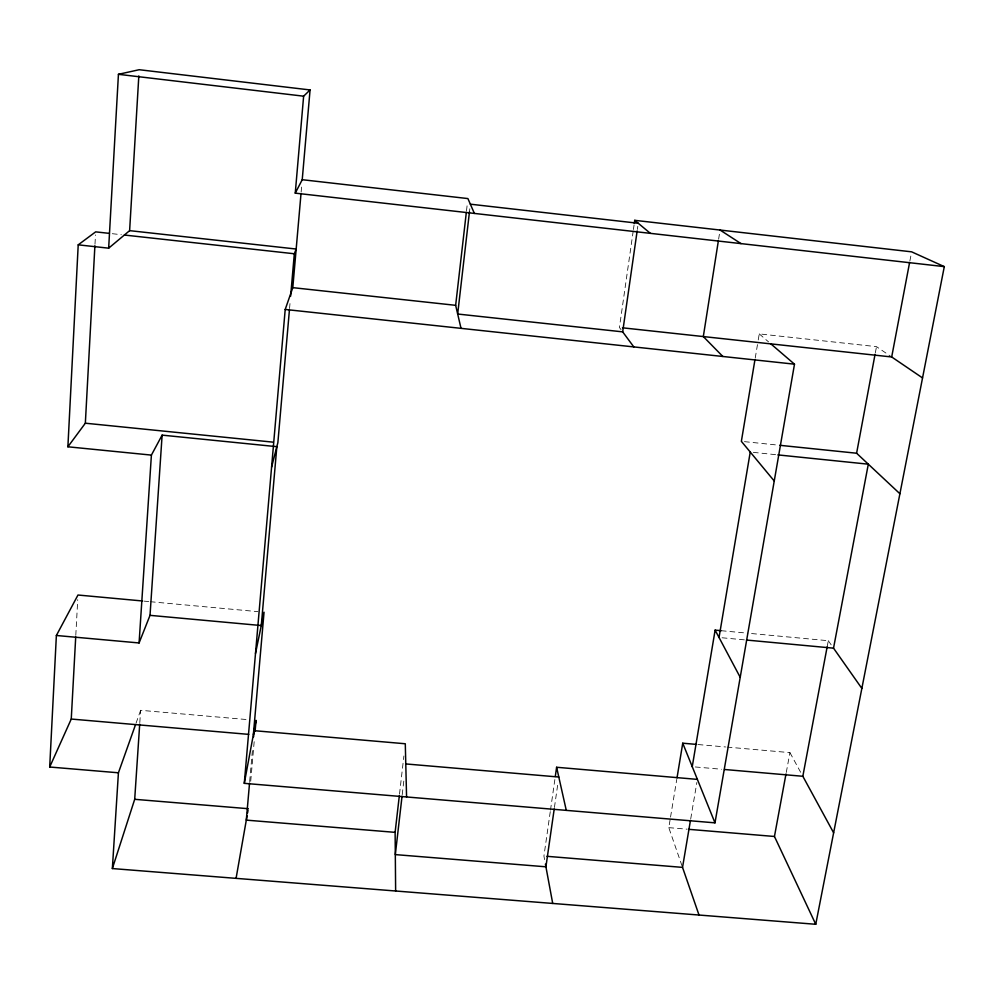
<?xml version="1.0" encoding="UTF-8"?>
<svg xmlns="http://www.w3.org/2000/svg" width="994" height="994" viewBox="0 0 994 994"><rect width="100%" height="100%" fill="white"/><g stroke="black" fill="none" stroke-linecap="round" stroke-linejoin="round"><path stroke-width="0.75" stroke-dasharray="4.97 3.73" d="M94.989 244.213L95.486 234.957M75.792 635.328L77.731 599.668M139.806 722.588L140.626 710.312L246.81 719.557M289.552 308.538L290.086 302.362M249.668 781.57L252.638 747.637M301.145 192.028L301.691 185.866M250.712 781.284L254.178 741.686M399.501 794.169L403.887 755.974M466.509 210.778L467.379 203.149M402.222 794.678L403.825 780.837M469.466 211.809L469.827 208.765M550.266 811.663L543.929 856.07L544.675 860.096M550.49 810.135L554.863 779.52M633.203 231.043L619.424 327.473L621.051 329.673M633.414 229.515L634.073 224.917M554.428 807.463L557.932 783.123M637.378 229.39L637.813 226.321M718.625 239.169L719.581 233.081M682.046 865.948L668.8 827.654L670.291 818.609M670.54 817.093L676.765 779.395M755.229 358.101L758 341.464M758.248 339.948L759.254 333.897L876.497 346.645L890.425 356.113M690.731 818.82L696.869 782.415M786.279 772.437L789.932 752.62L727.148 747.103M875.354 352.733L876.497 346.645M827.157 646.821L828.3 640.72L747.239 633.141M909.883 260.975L911.336 253.358M136.054 723.172L140.626 710.312M668.8 827.654L687.177 829.182M695.328 766.97L721.433 769.232M698.049 744.543L725.62 746.966M144.105 601.134L148.715 601.556M150.256 601.705L257.893 611.645M721.234 630.705L745.711 632.992M722.079 637.775L744.991 639.912M744.444 441.647L778.24 445.138M753.315 452.369L776.314 454.73M112.272 233.702L121.343 234.696M759.254 333.897L768.548 341.886M828.3 640.72L833.531 648.163M789.932 752.62L801.4 773.655"/><path stroke-width="1.49" d="M135.544 724.601L118.423 772.785L49.7 767.02L56.372 635.489L77.979 595.021L142.564 600.985M56.372 635.489L139.085 642.956L150.019 615.348L261.285 625.549L276.841 446.679L162.121 435.136L151.399 455.103L67.89 446.791L78.215 244.835L95.66 231.863L109.253 233.366M67.89 446.791L85.347 423.208L94.902 245.754M49.7 767.02L71.257 719.047L75.718 636.881M78.215 244.835L108.657 248.177L118.435 74.314L139.197 69.717L310.066 89.945L302.226 179.703L295.255 193.147L944.3 266.628L815.751 924.283L112.359 868.557L118.423 772.785M108.657 248.177L129.618 230.645L138.825 75.904M139.085 642.956L151.399 455.103M112.359 868.557L134.699 799.313L139.707 724.117M150.019 615.348L162.121 435.136M770.872 343.887L794.492 364.177L714.984 822.846L244.288 783.347L285.203 309.457L292.795 287.651L301.02 193.569M295.255 193.147L303.63 96.182L310.066 89.945M289.416 310.078L277.873 442.628L271.598 467.081M290.633 296.2L294.323 253.768L296.175 249.034L129.618 230.645M253.358 734.777L264.044 612.217L255.495 653.48M249.544 783.11L246.301 820.125L395.115 832.351L395.637 890.997M253.582 736.84L254.116 730.677L405.291 743.76L406.571 796.964M255.11 731.025L256.042 720.364L244.288 783.347M395.115 832.351L399.327 795.697M461.017 328.343L455.65 305.32L466.335 212.306M402.048 796.206L395.314 854.604L545.917 866.805L554.217 808.992M469.466 211.809L457.675 314.029L622.679 331.859L633.812 346.918M555.298 776.451L556.615 767.269L697.378 779.383M634.296 223.389L634.731 220.333L911.622 251.83L944.3 266.628M622.679 331.859L637.154 230.919M718.389 240.685L703.317 336.568L722.837 356.473M677.013 777.892L682.741 743.201L696.521 744.407M754.968 359.617L741.362 441.336L774.239 480.997M692.246 766.697L715.121 630.134L721.234 630.705M719.035 637.489L750.246 452.059M699.006 915.027L682.53 867.377L690.47 820.336M236.075 878.348L247.059 815.85M247.556 812.993L248.065 810.135M815.751 924.283L774.45 836.476L785.993 773.953M899.905 493.745L856.604 453.227L875.068 354.262M833.631 832.81L802.829 776.277L827.157 646.821M861.86 688.42L833.531 648.163L868.309 464.186L777.842 454.892M922.544 377.931L891.693 356.97L909.597 262.503M547.011 856.319L682.53 867.377M688.705 829.319L774.45 836.476M134.699 799.313L248.314 808.706M405.776 763.939L558.802 777.035M724.502 769.493L802.829 776.277M71.257 719.047L248.761 734.38M746.506 640.049L833.531 648.163M85.347 423.208L273.251 442.168M779.781 445.3L856.604 453.227M285.203 309.457L794.492 364.177M292.795 287.651L455.65 305.32M622.48 327.809L891.693 356.97M124.362 235.031L294.323 253.768M302.226 179.703L467.913 198.576L474.374 213.424M470.348 204.18L638.26 223.265M118.435 74.314L303.63 96.182M720.054 230.036L741.002 243.617M634.731 220.333L650.362 233.354M715.121 630.134L740.207 677.312M682.741 743.201L714.984 822.846M556.615 767.269L566.282 810.371M545.42 864.121L552.714 903.434"/></g></svg>
